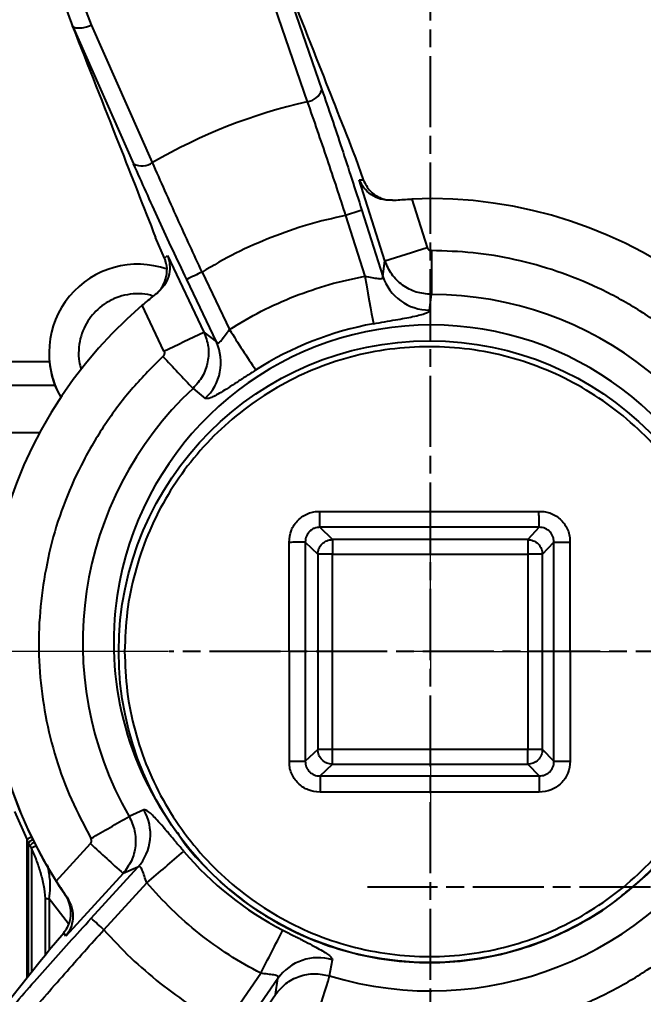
# Model space of a CAD drawing. Header units: millimetres. Extents: x 5659 to 7608, y 3628 to 5007.
# Drawn here: x 6410.4 to 6515.8, y 3950.8 to 4115.5 of the extents above; entities that cross this region are included whole.
import ezdxf

# ---------------------------------------------------------------- set-up
doc = ezdxf.new("R2010")
doc.units = ezdxf.units.MM
doc.linetypes.add('AM_ISO08W050', pattern=[18, 12, -1.5, 3, -1.5])
for name, color, linetype, lineweight in [('10', 7, 'Continuous', 0), ('AM_5', 3, 'Continuous', 25), ('AM_7', 4, 'AM_ISO08W050', 25), ('FORMAT', 7, 'Continuous', 18)]:
    doc.layers.add(name, color=color, linetype=linetype, lineweight=lineweight)
doc.styles.add('SLDTEXTSTYLE1', font='txt.shx', dxfattribs={"width": 0.7, "bigfont": 'gbcbig.shx'})
doc.dimstyles.new('SLDDIMSTYLE12$0', dxfattribs={"dimtxt": 12, "dimasz": 10, "dimexe": 0, "dimexo": 0.0625, "dimgap": 0.875, "dimtad": 1, "dimdec": 1, "dimlfac": 1.8, "dimrnd": 1e-09, "dimzin": 12, "dimdsep": 46, "dimtxsty": 'SLDTEXTSTYLE1', "dimcen": 0.09, "dimdle": 8.16, "dimclrd": 3, "dimclre": 3, "dimadec": 0, "dimazin": 3, "dimtfac": 1, "dimtdec": 1, "dimtofl": 0, "dimtmove": 0, "dimatfit": 3, "dimfxl": 0, "dimfrac": 2, "dimtolj": 1, "dimlwd": 5, "dimlwe": 5, "dimarcsym": 0})
doc.dimstyles.new('SLDDIMSTYLE12$3', dxfattribs={"dimtxt": 12, "dimasz": 10, "dimexe": 0, "dimexo": 0.0625, "dimgap": 0.875, "dimtad": 1, "dimdec": 1, "dimlfac": 1.8, "dimrnd": 1e-09, "dimzin": 12, "dimdsep": 46, "dimtxsty": 'SLDTEXTSTYLE1', "dimcen": 0.09, "dimdle": 8.16, "dimclrd": 3, "dimclre": 3, "dimadec": 0, "dimazin": 3, "dimtfac": 1, "dimtdec": 1, "dimtofl": 0, "dimtmove": 0, "dimatfit": 3, "dimfxl": 0, "dimfrac": 2, "dimtolj": 1, "dimlwd": 5, "dimlwe": 5, "dimarcsym": 0})

# ---------------------------------------------------------------- blocks, each defined once
blk = doc.blocks.new('SW_CENTERMARKSYMBOL_15')
at = {"layer": 'FORMAT', "color": 0}
for p, q in [((0, 2), (0, 5.001)), ((0, 0), (0, 1)), ((-2, 0), (-6.488, 0)), ((0, 0), (-1, 0)), ((0, 0), (0, -1)), ((0, 0), (1, 0)), ((2, 0), (6.2, 0)), ((0, -2), (0, -6.938))]:
    blk.add_line(p, q, dxfattribs=at)
blk = doc.blocks.new('*D69')
at = {"layer": 'AM_5', "color": 3, "lineweight": 5, "transparency": 16777216}
blk.add_line((6479.77, 4148.91), (6479.77, 4184.45), dxfattribs=at)
at = {"layer": 'AM_5', "color": 3, "linetype": 'Continuous', "lineweight": 5, "transparency": 16777216}
for p, q in [((6489.77, 4184.45), (6646.85, 4184.45)), ((6656.85, 4083.01), (6656.85, 4184.45))]:
    blk.add_line(p, q, dxfattribs=at)
at = {"layer": 'AM_5', "color": 3, "transparency": 16777216}
for points in [[(6489.77, 4186.11), (6489.77, 4182.78), (6479.77, 4184.45)], [(6646.85, 4186.11), (6646.85, 4182.78), (6656.85, 4184.45)]]:
    blk.add_solid(points, dxfattribs=at)
at = {"layer": 'Defpoints', "color": 0, "transparency": 16777216}
for p in [(6656.85, 4184.45), (6479.77, 4148.85), (6656.85, 4082.95)]:
    blk.add_point(p, dxfattribs=at)
at = {"layer": 'AM_5', "color": 0, "transparency": 16777216, "insert": (6568.31, 4191.32), "char_height": 12, "attachment_point": 5, "style": 'SLDTEXTSTYLE1'}
blk.add_mtext('\\A1;178', dxfattribs=at)
blk = doc.blocks.new('*D70')
at = {"layer": 'AM_5', "color": 3, "linetype": 'Continuous', "lineweight": 5, "transparency": 16777216}
for p, q in [((6356.85, 4043.24), (6356.85, 4184.45)), ((6469.77, 4184.45), (6366.85, 4184.45))]:
    blk.add_line(p, q, dxfattribs=at)
at = {"layer": 'AM_5', "color": 3, "lineweight": 5, "transparency": 16777216}
blk.add_line((6479.77, 4148.91), (6479.77, 4184.45), dxfattribs=at)
at = {"layer": 'AM_5', "color": 3, "transparency": 16777216}
for points in [[(6366.85, 4186.11), (6366.85, 4182.78), (6356.85, 4184.45)], [(6469.77, 4186.11), (6469.77, 4182.78), (6479.77, 4184.45)]]:
    blk.add_solid(points, dxfattribs=at)
at = {"layer": 'Defpoints', "color": 0, "transparency": 16777216}
for p in [(6356.85, 4184.45), (6479.77, 4148.85), (6356.85, 4043.18)]:
    blk.add_point(p, dxfattribs=at)
at = {"layer": 'AM_5', "color": 0, "transparency": 16777216, "insert": (6418.31, 4191.32), "char_height": 12, "attachment_point": 5, "style": 'SLDTEXTSTYLE1'}
blk.add_mtext('\\A1;123', dxfattribs=at)
blk = doc.blocks.new('*D74')
at = {"layer": 'AM_5', "color": 3, "lineweight": 5, "transparency": 16777216}
blk.add_line((6435.56, 4008.71), (6285.22, 4008.71), dxfattribs=at)
at = {"layer": 'AM_5', "color": 3, "linetype": 'Continuous', "lineweight": 5, "transparency": 16777216}
for p, q in [((6285.22, 3998.71), (6285.22, 3777.09)), ((6414.85, 3767.09), (6285.22, 3767.09))]:
    blk.add_line(p, q, dxfattribs=at)
at = {"layer": 'AM_5', "color": 3, "transparency": 16777216}
for points in [[(6283.56, 3998.71), (6286.89, 3998.71), (6285.22, 4008.71)], [(6283.56, 3777.09), (6286.89, 3777.09), (6285.22, 3767.09)]]:
    blk.add_solid(points, dxfattribs=at)
at = {"layer": 'Defpoints', "color": 0, "transparency": 16777216}
for p in [(6435.62, 4008.71), (6285.22, 3767.09), (6414.92, 3767.09)]:
    blk.add_point(p, dxfattribs=at)
at = {"layer": 'AM_5', "color": 0, "transparency": 16777216, "insert": (6278.35, 3841), "char_height": 12, "attachment_point": 5, "rotation": 90, "style": 'SLDTEXTSTYLE1'}
blk.add_mtext('\\A1;245', dxfattribs=at)
blk = doc.blocks.new('*D62')
at = {"layer": 'AM_5', "color": 3, "linetype": 'Continuous', "lineweight": 5, "transparency": 16777216}
blk.add_line((6643.59, 4161.47), (6609.91, 4135.47), dxfattribs=at)
at = {"layer": 'AM_5', "color": 3, "lineweight": 5, "transparency": 16777216}
for p, q in [((6542.53, 4083.53), (6542.71, 4083.53)), ((6542.62, 4083.44), (6542.62, 4083.62))]:
    blk.add_line(p, q, dxfattribs=at)
at = {"layer": 'AM_5', "color": 3, "transparency": 16777216}
blk.add_solid([(6608.89, 4136.79), (6610.92, 4134.15), (6601.99, 4129.36)], dxfattribs=at)
at = {"layer": 'Defpoints', "color": 0, "transparency": 16777216}
for p in [(6601.99, 4129.36), (6483.25, 4037.71)]:
    blk.add_point(p, dxfattribs=at)
at = {"layer": 'AM_5', "color": 0, "transparency": 16777216, "insert": (6626.5, 4156.97), "char_height": 12, "attachment_point": 5, "rotation": 37.6642, "style": 'SLDTEXTSTYLE1'}
blk.add_mtext('\\A1;%%C345', dxfattribs=at)

msp = doc.modelspace()

# ---------------------------------------------------------------- linework, layer by layer
at = {"color": 7, "linetype": 'Continuous', "lineweight": 25}
for p, q in [((6422.522, 4114.547), (6410.584, 4146.548)), ((6410.383, 4138.407), (6419.381, 4114.204)), ((6453.107, 4127.711), (6461.445, 4103.606)), ((6450.668, 4125.637), (6458.956, 4101.594)), ((6419.32, 4114.399), (6429.649, 4091.078)), ((6432.845, 4091.306), (6422.522, 4114.547)), ((6467.117, 4092.1), (6468.422, 4088.418)), ((6467.755, 4088.383), (6468.422, 4088.418)), ((6472.091, 4074.729), (6467.755, 4088.383)), ((6471.4, 4085.316), (6472.291, 4085.044)), ((6472.291, 4085.044), (6472.296, 4085.045)), ((6472.296, 4085.045), (6473.745, 4084.953)), ((6476.632, 4085.145), (6479.225, 4076.98)), ((6465.436, 4082.372), (6468.692, 4072.119)), ((6468.187, 4083.24), (6471.728, 4072.087)), ((6434.853, 4075.189), (6433.357, 4078.641)), ((6434.853, 4075.189), (6435.385, 4075.628)), ((6435.385, 4075.628), (6441.529, 4062.687)), ((6471.728, 4072.087), (6472.091, 4074.729)), ((6441.212, 4072.828), (6445.825, 4063.109)), ((6434.595, 4070.512), (6434.922, 4071.201)), ((6443.623, 4061.013), (6438.605, 4071.584)), ((6434.591, 4070.509), (6434.595, 4070.512)), ((6479.62, 4066.403), (6479.936, 4069.035)), ((6434.765, 4059.462), (6431.092, 4067.201)), ((6441.529, 4062.687), (6443.623, 4061.013)), ((6415.353, 4059.18), (6415.353, 4059.131)), ((6399.878, 4057.715), (6415.417, 4057.715)), ((6439.675, 4053.172), (6441.729, 4051.473)), ((6333.731, 4045.715), (6413.786, 4045.715)), ((6461.119, 4032.379), (6498.09, 4032.392)), ((6463.23, 4027.649), (6461.119, 4029.716)), ((6498.153, 4029.716), (6461.119, 4029.716)), ((6498.153, 4029.716), (6496.205, 4027.649)), ((6455.972, 3990.19), (6455.937, 4027.163)), ((6458.632, 4027.229), (6460.743, 4025.162)), ((6458.632, 4027.229), (6458.632, 3990.195)), ((6496.205, 4027.649), (6463.23, 4027.649)), ((6498.693, 4025.162), (6500.637, 4027.225)), ((6500.637, 3990.199), (6500.637, 4027.225)), ((6503.299, 4027.219), (6503.375, 3990.194)), ((6460.743, 4025.162), (6460.743, 3992.187)), ((6463.23, 3992.192), (6463.23, 4025.167)), ((6463.23, 4025.167), (6496.205, 4025.167)), ((6496.205, 4025.167), (6496.205, 3992.192)), ((6498.693, 3992.187), (6498.693, 4025.162)), ((6427.126, 4008.848), (6427.126, 4008.84)), ((6460.743, 3992.187), (6458.632, 3990.195)), ((6496.205, 3992.192), (6463.23, 3992.192)), ((6500.637, 3990.199), (6498.693, 3992.187)), ((6461.123, 3987.711), (6463.23, 3989.698)), ((6463.23, 3989.698), (6496.205, 3989.698)), ((6496.205, 3989.698), (6498.149, 3987.711)), ((6461.123, 3987.711), (6498.149, 3987.711)), ((6498.149, 3984.968), (6461.123, 3984.968)), ((6411.665, 3977.048), (6409.583, 3981.708)), ((6431.353, 3981.998), (6428.879, 3980.894)), ((6411.665, 3977.018), (6411.665, 3977.048)), ((6411.674, 3977.015), (6411.665, 3977.048)), ((6412.113, 3975.902), (6411.915, 3976.183)), ((6412.414, 3975.518), (6412.113, 3975.902)), ((6416.57, 3969.96), (6422.342, 3976.286)), ((6422.489, 3963.68), (6430.376, 3972.323)), ((6430.376, 3972.323), (6427.872, 3971.255)), ((6427.872, 3971.255), (6418.218, 3960.677)), ((6424.62, 3961.74), (6431.872, 3969.687)), ((6418.651, 3962.759), (6415.401, 3966.977)), ((6418.169, 3967.538), (6418.393, 3967.231)), ((6418.949, 3965.746), (6418.946, 3965.75)), ((6419.061, 3964.993), (6418.949, 3965.746)), ((6415.388, 3958.346), (6417.831, 3961.207)), ((6418.218, 3960.677), (6417.831, 3961.207)), ((6462.748, 3953.959), (6463.227, 3956.648)), ((6444.998, 3945.534), (6451.109, 3954.389)), ((6454.019, 3953.52), (6447.374, 3943.89)), ((6453.582, 3950.809), (6454.019, 3953.52)), ((6445.449, 3939.022), (6453.582, 3950.809))]:
    msp.add_line(p, q, dxfattribs=at)
at = {"color": 7, "linetype": 'Continuous', "lineweight": 25, "flags": 128}
for points in [[(6479.946, 4076.449), (6479.944, 4075.114), (6479.942, 4073.823), (6479.941, 4072.616), (6479.939, 4071.532), (6479.938, 4070.605), (6479.937, 4069.866), (6479.936, 4069.337), (6479.936, 4069.035)], [(6468.692, 4072.119), (6468.953, 4070.673), (6469.206, 4069.273), (6469.442, 4067.965), (6469.655, 4066.79), (6469.836, 4065.786), (6469.981, 4064.984), (6470.085, 4064.411), (6470.145, 4064.084)], [(6463.23, 4027.649), (6463.23, 4027.561), (6463.23, 4027.392), (6463.23, 4027.149), (6463.23, 4026.839), (6463.23, 4026.473), (6463.23, 4026.063), (6463.23, 4025.623), (6463.23, 4025.167)], [(6496.205, 4027.649), (6496.205, 4027.561), (6496.205, 4027.392), (6496.205, 4027.149), (6496.205, 4026.839), (6496.205, 4026.473), (6496.205, 4026.063), (6496.205, 4025.623), (6496.205, 4025.167)], [(6463.23, 3989.698), (6463.23, 3989.785), (6463.23, 3989.954), (6463.23, 3990.198), (6463.23, 3990.509), (6463.23, 3990.878), (6463.23, 3991.29), (6463.23, 3991.733), (6463.23, 3992.192)], [(6496.205, 3989.698), (6496.205, 3989.785), (6496.205, 3989.954), (6496.205, 3990.198), (6496.205, 3990.509), (6496.205, 3990.878), (6496.205, 3991.29), (6496.205, 3991.733), (6496.205, 3992.192)], [(6461.123, 3987.711), (6461.123, 3987.615), (6461.123, 3987.43), (6461.123, 3987.162), (6461.123, 3986.819), (6461.123, 3986.414), (6461.123, 3985.96), (6461.123, 3985.473), (6461.123, 3984.968)], [(6498.149, 3987.711), (6498.149, 3987.615), (6498.149, 3987.43), (6498.149, 3987.162), (6498.149, 3986.819), (6498.149, 3986.414), (6498.149, 3985.96), (6498.149, 3985.473), (6498.149, 3984.968)], [(6411.665, 3953.69), (6411.665, 3957.282), (6411.665, 3962.334), (6411.665, 3967.323), (6411.665, 3972.227), (6411.665, 3977.018)], [(6411.915, 3954.003), (6411.915, 3956.731), (6411.915, 3961.704), (6411.915, 3966.62), (6411.915, 3971.454), (6411.915, 3976.183)], [(6412.414, 3975.518), (6412.414, 3970.626), (6412.414, 3965.624), (6412.414, 3960.539), (6412.414, 3955.398), (6412.414, 3954.622)], [(6414.746, 3957.561), (6414.746, 3962.117), (6414.746, 3967.05)], [(6415.401, 3966.977), (6415.401, 3962.066), (6415.401, 3958.372)]]:
    msp.add_lwpolyline(points, dxfattribs=at)
at = {"color": 7, "linetype": 'Continuous', "lineweight": 25}
msp.add_circle((6479.626, 4008.715), 52.5, dxfattribs=at)
for centre, radius, start, end in [((6458.562, 4104.627), 3.058, 277.39752, 340.49784), ((6479.852, 4010.283), 93.672, 102.88972, 120.12054), ((6431.061, 4093.802), 3.068, 242.60529, 305.56074), ((6479.852, 4010.215), 75, 10.54851, 92.46086), ((6588.71, 3696.176), 405.394, 107.29542, 107.70302), ((6159.154, 5078.943), 1051.844, 287.308245, 287.715785), ((6430.353, 4059.142), 15, 70.68701, 209.89018), ((6625.138, 3683.946), 430.183, 115.31225, 115.69693), ((6479.589, 4074.68), 8.277, 198.25, 270.21482), ((6479.852, 4010.226), 58.809, 13.09228, 89.91829), ((6479.852, 4010.215), 75, 130.5515, 212.46111), ((6479.852, 4010.289), 54.664, 100.22856, 122.78193), ((6479.852, 4010.306), 53.574, 308.26934, 171.50515), ((5957.859, 5068.389), 1115.963, 295.299462, 295.684155), ((8438.415, 5344.356), 2368.967, 212.741266, 212.938789), ((6436.104, 4057.548), 8.279, 312.79782, 24.74766), ((6430.353, 4059.093), 15, 179.85416, 209.77464), ((7682.974, 5224.377), 1708.073, 223.040922, 223.289717), ((6479.852, 4010.226), 58.809, 133.09211, 209.9183), ((6462.691, 3659.631), 365.536, 89.91553, 90.30529), ((6496.75, 3665.38), 359.787, 89.69056, 90.08686), ((6479.852, 4010.306), 53.574, 171.50512, 216.90515), ((6479.852, 4010.202), 75, 179.85416, 214.67082), ((6462.691, 3626.656), 365.536, 89.91553, 90.30529), ((6496.75, 3632.405), 359.787, 89.69056, 90.08686), ((6502.775, 4385.96), 395.766, 269.69056, 270.08686), ((6424.202, 3977.833), 8.275, 318.25455, 30.22182), ((5744.101, 5159.043), 1362.702, 299.853963, 300.166528), ((6479.852, 4010.226), 58.81, 253.09221, 329.91815), ((6411.268, 3975.958), 1.132, 68.96163, 69.4452), ((7333.038, 4971.834), 1349.252, 227.54871, 227.866183), ((6479.852, 4010.215), 75, 250.55137, 332.45778), ((5330.998, 5273.685), 1706.557, 310.172067, 310.447019), ((6479.852, 4010.289), 54.664, 220.22866, 242.78205), ((6073.446, 3578.018), 520.16, 47.53594, 47.85337), ((3907.588, 5264.484), 2861.092, 332.748286, 332.912361), ((6460.778, 3948.741), 8.278, 72.79245, 144.73438), ((2536.954, 5141.11), 4101.365, 343.070862, 343.174801)]:
    msp.add_arc(centre, radius, start, end, dxfattribs=at)
for points, knots in [([(6479.419, 3839.983), (6481.979, 3840.008), (6485.56, 3840.043), (6490.829, 3840.322), (6495.293, 3840.657), (6500.609, 3841.223), (6506.178, 3841.996), (6511.992, 3843.006), (6517.963, 3844.262), (6524.039, 3845.773), (6530.177, 3847.543), (6536.342, 3849.578), (6542.506, 3851.877), (6548.643, 3854.442), (6554.731, 3857.273), (6560.75, 3860.366), (6566.683, 3863.721), (6572.512, 3867.333), (6578.222, 3871.199), (6583.797, 3875.313), (6589.225, 3879.67), (6594.49, 3884.264), (6599.582, 3889.089), (6604.487, 3894.137), (6609.193, 3899.4), (6613.691, 3904.87), (6617.969, 3910.538), (6622.018, 3916.395), (6625.828, 3922.432), (6629.389, 3928.637), (6632.695, 3935.002), (6635.735, 3941.515), (6638.505, 3948.164), (6640.995, 3954.938), (6643.2, 3961.826), (6645.115, 3968.815), (6646.734, 3975.892), (6648.051, 3983.046), (6649.064, 3990.263), (6649.769, 3997.53), (6650.162, 4004.834), (6650.241, 4012.162), (6650.004, 4019.5), (6649.449, 4026.835), (6648.577, 4034.153), (6647.387, 4041.44), (6645.879, 4048.682), (6644.054, 4055.867), (6641.913, 4062.98), (6639.459, 4070.007), (6636.695, 4076.936), (6633.622, 4083.752), (6630.245, 4090.443), (6626.567, 4096.995), (6622.594, 4103.395), (6618.329, 4109.63), (6613.777, 4115.688), (6608.945, 4121.556), (6603.838, 4127.223), (6598.462, 4132.675), (6593.015, 4137.723), (6587.542, 4142.375), (6582.083, 4146.645), (6576.458, 4150.687), (6570.677, 4154.495), (6564.75, 4158.064), (6558.687, 4161.386), (6552.501, 4164.456), (6546.205, 4167.269), (6539.811, 4169.821), (6533.336, 4172.107), (6526.798, 4174.124), (6520.223, 4175.866), (6513.65, 4177.331), (6507.157, 4178.513), (6500.867, 4179.41), (6495.343, 4179.993), (6490.461, 4180.361), (6485.636, 4180.6), (6479.662, 4180.718), (6474.145, 4180.607), (6468.876, 4180.335), (6464.412, 4179.998), (6459.096, 4179.433), (6453.527, 4178.66), (6447.713, 4177.65), (6441.742, 4176.393), (6435.666, 4174.883), (6429.528, 4173.112), (6423.363, 4171.078), (6417.199, 4168.778), (6411.062, 4166.213), (6404.974, 4163.383), (6398.955, 4160.289), (6393.022, 4156.934), (6387.193, 4153.322), (6381.483, 4149.457), (6375.907, 4145.343), (6370.48, 4140.985), (6365.214, 4136.391), (6360.123, 4131.567), (6355.218, 4126.519), (6350.511, 4121.256), (6346.014, 4115.786), (6341.735, 4110.118), (6337.687, 4104.261), (6333.877, 4098.224), (6330.315, 4092.018), (6327.011, 4085.653), (6323.968, 4079.141), (6321.206, 4072.49), (6318.869, 4066.208), (6317.59, 4062.103), (6317.027, 4060.294)], [0, 0, 0, 0, 0.0102074, 0.014274, 0.021037, 0.0280561, 0.0355867, 0.0434511, 0.0515783, 0.0599113, 0.0684099, 0.0770439, 0.085791, 0.0946336, 0.1035582, 0.112554, 0.1216124, 0.1307262, 0.1398897, 0.1490979, 0.1583469, 0.1676331, 0.1769537, 0.1863062, 0.1956884, 0.2050985, 0.2145348, 0.2239961, 0.233481, 0.2429885, 0.2525178, 0.262068, 0.2716385, 0.2812287, 0.2908382, 0.3004664, 0.3101132, 0.3197782, 0.3294613, 0.3391624, 0.3488814, 0.3586183, 0.3683733, 0.3781464, 0.387938, 0.3977483, 0.4075776, 0.4174265, 0.4272956, 0.4371854, 0.4470968, 0.4570307, 0.4669882, 0.4769704, 0.486979, 0.4970156, 0.5070822, 0.5171812, 0.5273154, 0.5374882, 0.5477037, 0.5569145, 0.5661226, 0.5753266, 0.5845258, 0.5937191, 0.6029052, 0.6120821, 0.6212471, 0.6303962, 0.6395236, 0.6486197, 0.6576679, 0.6666375, 0.6754633, 0.6839789, 0.6919633, 0.6976055, 0.7035012, 0.7112199, 0.7214273, 0.7254939, 0.7322569, 0.739276, 0.7468066, 0.754671, 0.7627982, 0.7711312, 0.7796298, 0.7882638, 0.7970109, 0.8058535, 0.8147781, 0.8237739, 0.8328323, 0.8419461, 0.8511096, 0.8603178, 0.8695668, 0.878853, 0.8881736, 0.8975261, 0.9069083, 0.9163184, 0.9257547, 0.935216, 0.9447009, 0.9542084, 0.9637377, 0.9732879, 0.9828584, 0.9924486, 1, 1, 1, 1]), ([(6480.235, 4160.672), (6482.636, 4160.635), (6485.994, 4160.583), (6490.937, 4160.279), (6495.127, 4159.922), (6500.113, 4159.331), (6505.334, 4158.531), (6510.78, 4157.493), (6516.369, 4156.21), (6522.048, 4154.671), (6527.776, 4152.873), (6533.52, 4150.813), (6539.25, 4148.489), (6544.942, 4145.901), (6550.574, 4143.051), (6556.126, 4139.941), (6561.579, 4136.575), (6566.916, 4132.955), (6572.122, 4129.088), (6577.181, 4124.98), (6582.079, 4120.635), (6586.802, 4116.063), (6591.338, 4111.269), (6595.674, 4106.264), (6599.799, 4101.055), (6603.701, 4095.651), (6607.37, 4090.064), (6610.797, 4084.303), (6613.971, 4078.379), (6616.885, 4072.304), (6619.529, 4066.089), (6621.897, 4059.747), (6623.982, 4053.29), (6625.777, 4046.731), (6627.277, 4040.082), (6628.475, 4033.358), (6629.372, 4026.573), (6629.947, 4019.739), (6630.222, 4013.672), (6630.17, 4009.888), (6630.15, 4008.395)], [0, 0, 0, 0, 0.0302952, 0.0423856, 0.0624901, 0.08336, 0.1057536, 0.1291426, 0.1533151, 0.1781023, 0.2033838, 0.2290707, 0.2550958, 0.2814075, 0.3079654, 0.3347376, 0.3616982, 0.3888263, 0.4161047, 0.4435189, 0.4710571, 0.4987089, 0.526466, 0.5543209, 0.5822674, 0.6103001, 0.6384144, 0.6666062, 0.6948723, 0.7232096, 0.7516156, 0.7800883, 0.8086258, 0.8372268, 0.86589, 0.8946146, 0.9234, 0.9522458, 0.9811519, 1, 1, 1, 1]), ([(6453.195, 4127.527), (6455.786, 4120.933), (6460.413, 4109.158), (6465.069, 4097.312), (6467.117, 4092.1)], [0, 0, 0, 0, 0.5600004, 1, 1, 1, 1]), ([(6419.381, 4114.204), (6419.367, 4114.239), (6419.339, 4114.313), (6419.313, 4114.385), (6419.308, 4114.411), (6419.312, 4114.41), (6419.318, 4114.401), (6419.32, 4114.399)], [0, 0, 0, 0, 0.3325712, 0.6879646, 0.8313814, 0.949784, 1, 1, 1, 1]), ([(6419.32, 4114.399), (6419.434, 4114.292), (6419.608, 4114.128), (6420.073, 4114.042), (6420.632, 4114.027), (6421.373, 4114.143), (6422.039, 4114.353), (6422.384, 4114.488), (6422.487, 4114.532), (6422.522, 4114.547)], [0, 0, 0, 0, 0.2389954, 0.3678324, 0.4996781, 0.7489725, 0.9246805, 0.9739408, 1, 1, 1, 1]), ([(6419.381, 4114.204), (6421.982, 4107.585), (6426.627, 4095.765), (6431.3, 4083.873), (6433.357, 4078.641)], [0, 0, 0, 0, 0.5600002, 1, 1, 1, 1]), ([(6461.445, 4103.606), (6461.998, 4101.998), (6463.104, 4098.779), (6464.798, 4093.709), (6466.501, 4088.518), (6467.624, 4085.003), (6468.187, 4083.24)], [0, 0, 0, 0, 0.2492462, 0.4987214, 0.7485201, 1, 1, 1, 1]), ([(6458.956, 4101.594), (6459.519, 4099.981), (6460.625, 4096.814), (6462.289, 4091.915), (6463.892, 4087.11), (6464.928, 4083.93), (6465.436, 4082.372)], [0, 0, 0, 0, 0.2645644, 0.5194287, 0.7645782, 1, 1, 1, 1]), ([(6438.605, 4071.584), (6437.815, 4073.258), (6436.238, 4076.593), (6433.943, 4081.551), (6431.726, 4086.415), (6430.341, 4089.524), (6429.649, 4091.078)], [0, 0, 0, 0, 0.2514799, 0.5012785, 0.7507527, 1, 1, 1, 1]), ([(6441.212, 4072.828), (6440.521, 4074.313), (6439.11, 4077.345), (6437.006, 4081.953), (6434.882, 4086.671), (6433.533, 4089.742), (6432.845, 4091.306)], [0, 0, 0, 0, 0.2354209, 0.48057, 0.7354347, 1, 1, 1, 1]), ([(6473.355, 4084.934), (6472.655, 4084.96), (6471.255, 4085.01), (6469.662, 4085.877), (6468.443, 4086.998), (6467.984, 4087.921), (6467.755, 4088.383)], [0, 0, 0, 0, 0.2499493, 0.4997481, 0.749457, 1, 1, 1, 1]), ([(6468.422, 4088.418), (6468.761, 4087.74), (6469.346, 4086.57), (6470.605, 4085.663), (6471.275, 4085.371), (6471.4, 4085.316)], [0, 0, 0, 0, 0.5280154, 0.9113192, 1, 1, 1, 1]), ([(6473.355, 4084.934), (6474.19, 4084.999), (6475.259, 4085.083), (6476.385, 4085.134), (6476.632, 4085.145)], [0, 0, 0, 0, 0.7808444, 1, 1, 1, 1]), ([(6435.385, 4075.628), (6435.532, 4075.133), (6435.825, 4074.145), (6435.695, 4072.493), (6435.119, 4070.771), (6434.129, 4069.779), (6433.633, 4069.282)], [0, 0, 0, 0, 0.2505534, 0.5002592, 0.7500542, 1, 1, 1, 1]), ([(6479.225, 4076.98), (6479.257, 4076.906), (6479.319, 4076.758), (6479.492, 4076.588), (6479.706, 4076.471), (6479.866, 4076.456), (6479.946, 4076.449)], [0, 0, 0, 0, 0.25014976, 0.49937147, 0.74925843, 1, 1, 1, 1]), ([(6544.367, 4025.216), (6543.765, 4027.483), (6542.55, 4032.068), (6539.778, 4038.719), (6536.263, 4045.196), (6531.948, 4051.352), (6526.887, 4057.059), (6521.172, 4062.169), (6514.907, 4066.586), (6508.208, 4070.232), (6501.238, 4073.051), (6494.136, 4075.017), (6487.032, 4076.221), (6482.291, 4076.373), (6479.946, 4076.449)], [0, 0, 0, 0, 0.07919299, 0.16015936, 0.24278284, 0.32785451, 0.41364109, 0.49999999, 0.58635361, 0.67214028, 0.75721715, 0.83983537, 0.92080432, 1, 1, 1, 1]), ([(6434.922, 4071.201), (6435.083, 4071.791), (6435.404, 4072.968), (6435.193, 4074.323), (6434.921, 4075.017), (6434.853, 4075.189)], [0, 0, 0, 0, 0.43033155, 0.858978, 1, 1, 1, 1]), ([(6479.936, 4069.035), (6479.069, 4069.117), (6477.336, 4069.28), (6475.01, 4070.524), (6473.113, 4072.348), (6472.431, 4073.935), (6472.091, 4074.729)], [0, 0, 0, 0, 0.2503671, 0.5005248, 0.7501034, 1, 1, 1, 1]), ([(6468.692, 4072.119), (6469.093, 4072.049), (6469.884, 4071.912), (6470.757, 4071.733), (6471.291, 4071.688), (6471.577, 4071.726), (6471.74, 4071.854), (6471.732, 4072.008), (6471.728, 4072.087)], [0, 0, 0, 0, 0.2616178, 0.5161546, 0.6376198, 0.7555299, 0.8740541, 1, 1, 1, 1]), ([(6432.972, 4068.755), (6432.665, 4068.848), (6431.726, 4069.133), (6430.067, 4069.202), (6428.107, 4068.967), (6426.268, 4068.342), (6424.625, 4067.435), (6423.722, 4066.62), (6423.282, 4066.224)], [0, 0, 0, 0, 0.0913222, 0.2798441, 0.468366, 0.6532648, 0.8313182, 1, 1, 1, 1]), ([(6431.092, 4067.201), (6431.771, 4067.771), (6432.64, 4068.501), (6433.455, 4069.142), (6433.633, 4069.282)], [0, 0, 0, 0, 0.78080054, 1, 1, 1, 1]), ([(6433.326, 4069.026), (6433.687, 4069.358), (6434.172, 4069.804), (6434.506, 4070.366), (6434.591, 4070.509)], [0, 0, 0, 0, 0.7449704, 1, 1, 1, 1]), ([(6423.282, 4066.224), (6422.894, 4065.795), (6422.098, 4064.914), (6421.204, 4063.32), (6420.576, 4061.539), (6420.311, 4059.637), (6420.361, 4057.893), (6420.654, 4056.845), (6420.774, 4056.415)], [0, 0, 0, 0, 0.1629563, 0.3344814, 0.5122355, 0.6932761, 0.8743167, 1, 1, 1, 1]), ([(6470.145, 4064.084), (6470.78, 4064.198), (6472.065, 4064.428), (6473.852, 4064.744), (6475.454, 4065.029), (6476.89, 4065.306), (6478.099, 4065.584), (6478.959, 4065.862), (6479.496, 4066.133), (6479.578, 4066.311), (6479.62, 4066.403)], [0, 0, 0, 0, 0.1222892, 0.2475486, 0.3637592, 0.4805658, 0.6189284, 0.7530679, 0.8736947, 1, 1, 1, 1]), ([(6441.529, 4062.687), (6441.819, 4061.878), (6442.402, 4060.257), (6442.264, 4057.634), (6441.413, 4055.132), (6440.255, 4053.826), (6439.675, 4053.172)], [0, 0, 0, 0, 0.248705, 0.4981896, 0.7483774, 1, 1, 1, 1]), ([(6443.623, 4061.013), (6443.674, 4060.953), (6443.774, 4060.835), (6443.98, 4060.852), (6444.217, 4061.02), (6444.577, 4061.417), (6445.094, 4062.143), (6445.579, 4062.784), (6445.825, 4063.109)], [0, 0, 0, 0, 0.1251651, 0.2440023, 0.362149, 0.4834229, 0.7377951, 1, 1, 1, 1]), ([(6434.765, 4059.462), (6434.793, 4059.387), (6434.848, 4059.236), (6434.838, 4058.993), (6434.761, 4058.762), (6434.654, 4058.642), (6434.601, 4058.582)], [0, 0, 0, 0, 0.25014978, 0.49937143, 0.74925837, 1, 1, 1, 1]), ([(6434.601, 4058.582), (6432.866, 4056.851), (6429.382, 4053.377), (6424.918, 4047.45), (6421.079, 4041.07), (6418.007, 4034.288), (6415.663, 4027.248), (6414.781, 4022.407), (6414.342, 4019.997)], [0, 0, 0, 0, 0.1654437, 0.332195, 0.5, 0.6677943, 0.834551, 1, 1, 1, 1]), ([(6450.254, 4056.247), (6449.707, 4055.894), (6448.6, 4055.179), (6447.034, 4054.162), (6445.605, 4053.238), (6444.382, 4052.476), (6443.373, 4051.901), (6442.302, 4051.386), (6441.958, 4051.438), (6441.729, 4051.473)], [0, 0, 0, 0, 0.1235233, 0.2501507, 0.3747805, 0.5002123, 0.6235234, 0.7497125, 1, 1, 1, 1]), ([(6335.903, 4053.715), (6337.277, 4053.715), (6342.356, 4053.715), (6351.083, 4053.715), (6361.973, 4053.715), (6372.581, 4053.715), (6382.914, 4053.715), (6392.941, 4053.715), (6400.295, 4053.715), (6404.158, 4053.715), (6404.906, 4053.715), (6404.906, 4053.715), (6404.906, 4053.715), (6404.906, 4053.715), (6408.721, 4053.715), (6412.536, 4053.715), (6416.35, 4053.715)], [0.53953641, 0.53953641, 0.53953641, 0.53953641, 0.56595073, 0.63717085, 0.70731845, 0.77672255, 0.84532766, 0.91392969, 0.98333386, 1, 1, 1, 1.00000011, 1.00000011, 1.00000011, 1.08499559, 1.08499559, 1.08499559, 1.08499559]), ([(6455.937, 4027.163), (6455.993, 4027.87), (6456.104, 4029.264), (6457.341, 4031.016), (6458.777, 4031.984), (6460.095, 4032.39), (6460.78, 4032.383), (6461.119, 4032.379)], [0, 0, 0, 0, 0.2548061, 0.5030235, 0.7512335, 0.8766037, 1, 1, 1, 1]), ([(6498.153, 4029.716), (6498.152, 4029.78), (6498.15, 4029.911), (6498.137, 4030.504), (6498.12, 4031.187), (6498.104, 4031.827), (6498.095, 4032.198), (6498.09, 4032.392)], [0, 0, 0, 0, 0.2386603, 0.491323, 0.7193143, 0.8531728, 1, 1, 1, 1]), ([(6498.09, 4032.392), (6498.455, 4032.391), (6499.161, 4032.39), (6500.498, 4031.984), (6501.946, 4031.012), (6502.914, 4029.561), (6503.32, 4028.244), (6503.306, 4027.559), (6503.299, 4027.219)], [0, 0, 0, 0, 0.1326034, 0.256109, 0.503904, 0.7516959, 0.877002, 1, 1, 1, 1]), ([(6461.119, 4029.716), (6460.792, 4029.684), (6460.299, 4029.636), (6459.717, 4029.322), (6459.216, 4028.916), (6458.852, 4028.364), (6458.657, 4027.738), (6458.641, 4027.401), (6458.632, 4027.229)], [0, 0, 0, 0, 0.2493138, 0.3761129, 0.5001652, 0.7410461, 0.8682365, 1, 1, 1, 1]), ([(6500.637, 4027.225), (6500.606, 4027.552), (6500.558, 4028.045), (6500.244, 4028.627), (6499.839, 4029.129), (6499.287, 4029.495), (6498.66, 4029.691), (6498.323, 4029.707), (6498.153, 4029.716)], [0, 0, 0, 0, 0.2493268, 0.3762956, 0.5001656, 0.7420044, 0.8689622, 1, 1, 1, 1]), ([(6458.632, 4027.229), (6458.565, 4027.227), (6458.428, 4027.224), (6457.821, 4027.21), (6457.137, 4027.193), (6456.504, 4027.177), (6456.133, 4027.168), (6455.937, 4027.163)], [0, 0, 0, 0, 0.2438999, 0.4992707, 0.7200727, 0.8527413, 1, 1, 1, 1]), ([(6414.342, 4019.997), (6414.058, 4017.563), (6413.487, 4012.676), (6413.671, 4005.258), (6414.627, 3997.874), (6416.434, 3990.651), (6418.972, 3983.678), (6421.288, 3979.338), (6422.442, 3977.176)], [0, 0, 0, 0, 0.1654437, 0.332195, 0.5, 0.6677943, 0.834551, 1, 1, 1, 1]), ([(6309.549, 4011.475), (6309.533, 4010.483), (6309.477, 4007.044), (6309.713, 4001.155), (6310.252, 3993.821), (6311.128, 3986.503), (6312.318, 3979.216), (6313.826, 3971.973), (6315.651, 3964.789), (6317.791, 3957.676), (6320.245, 3950.648), (6323.01, 3943.72), (6326.083, 3936.903), (6329.46, 3930.213), (6333.138, 3923.661), (6337.111, 3917.261), (6341.376, 3911.026), (6345.927, 3904.967), (6350.759, 3899.099), (6355.866, 3893.433), (6361.243, 3887.98), (6366.69, 3882.933), (6372.163, 3878.28), (6377.621, 3874.011), (6383.246, 3869.969), (6389.028, 3866.16), (6394.955, 3862.592), (6401.018, 3859.27), (6407.203, 3856.2), (6413.5, 3853.386), (6419.894, 3850.834), (6426.369, 3848.548), (6432.907, 3846.532), (6439.482, 3844.789), (6446.054, 3843.325), (6452.548, 3842.143), (6458.838, 3841.246), (6464.361, 3840.662), (6469.244, 3840.296), (6474.068, 3840.049), (6477.483, 3840.007), (6479.419, 3839.983)], [0, 0, 0, 0, 0.0110977, 0.0384563, 0.065866, 0.0933273, 0.120841, 0.1484084, 0.1760305, 0.2037091, 0.231446, 0.2592434, 0.2871039, 0.3150305, 0.3430267, 0.3710966, 0.3992451, 0.4274777, 0.4558012, 0.4842235, 0.512754, 0.5414043, 0.5672369, 0.5930617, 0.6188752, 0.6446752, 0.6704587, 0.6962218, 0.7219592, 0.7476632, 0.7733229, 0.7989215, 0.8244321, 0.8498086, 0.8749648, 0.8997175, 0.9236002, 0.9459932, 0.9618174, 0.9783523, 1, 1, 1, 1]), ([(6461.123, 3984.968), (6460.44, 3985.046), (6459.074, 3985.201), (6457.33, 3986.405), (6456.36, 3987.846), (6455.952, 3989.165), (6455.965, 3989.851), (6455.972, 3990.19)], [0, 0, 0, 0, 0.2495155, 0.4993463, 0.7494031, 0.8758585, 1, 1, 1, 1]), ([(6455.972, 3990.19), (6456.292, 3990.19), (6456.952, 3990.19), (6457.808, 3990.192), (6458.433, 3990.193), (6458.568, 3990.195), (6458.632, 3990.195)], [0, 0, 0, 0, 0.2426841, 0.5013251, 0.7592367, 1, 1, 1, 1]), ([(6458.632, 3990.195), (6458.664, 3989.868), (6458.713, 3989.375), (6459.029, 3988.794), (6459.435, 3988.294), (6459.986, 3987.931), (6460.613, 3987.735), (6460.951, 3987.719), (6461.123, 3987.711)], [0, 0, 0, 0, 0.2493016, 0.375853, 0.5001539, 0.7402565, 0.8676627, 1, 1, 1, 1]), ([(6498.149, 3987.711), (6498.476, 3987.743), (6498.969, 3987.791), (6499.55, 3988.107), (6500.051, 3988.512), (6500.416, 3989.064), (6500.612, 3989.691), (6500.629, 3990.028), (6500.637, 3990.199)], [0, 0, 0, 0, 0.2493148, 0.376036, 0.5001542, 0.7412291, 0.8683988, 1, 1, 1, 1]), ([(6503.375, 3990.194), (6503.297, 3989.51), (6503.141, 3988.139), (6501.934, 3986.408), (6500.203, 3985.202), (6498.833, 3985.046), (6498.149, 3984.968)], [0, 0, 0, 0, 0.2498541, 0.5000068, 0.7501542, 1, 1, 1, 1]), ([(6438.117, 3974.985), (6437.697, 3975.482), (6436.848, 3976.489), (6435.951, 3977.554), (6435.382, 3978.229), (6435.048, 3978.623), (6434.424, 3979.356), (6433.627, 3980.267), (6432.805, 3981.129), (6431.93, 3981.926), (6431.583, 3981.969), (6431.353, 3981.998)], [0, 0, 0, 0, 0.1235463, 0.2500747, 0.2792914, 0.3122334, 0.3634887, 0.4998737, 0.6231492, 0.7493974, 1, 1, 1, 1]), ([(6428.879, 3980.894), (6429.242, 3980.103), (6429.967, 3978.52), (6430.053, 3975.884), (6429.422, 3973.33), (6428.389, 3971.947), (6427.872, 3971.255)], [0, 0, 0, 0, 0.250367, 0.5005248, 0.7501034, 1, 1, 1, 1]), ([(6411.665, 3977.048), (6411.731, 3977.089), (6411.862, 3977.169), (6412.123, 3977.308), (6412.324, 3977.409), (6412.427, 3977.455), (6412.442, 3977.462)], [0, 0, 0, 0, 0.3222981, 0.6435165, 0.9486834, 1, 1, 1, 1]), ([(6411.915, 3976.183), (6411.901, 3976.225), (6411.87, 3976.32), (6411.786, 3976.604), (6411.722, 3976.84), (6411.674, 3977.015)], [0, 0, 0, 0, 0.1694804, 0.3880482, 1, 1, 1, 1]), ([(6411.915, 3976.183), (6411.935, 3976.279), (6411.976, 3976.472), (6412.177, 3976.74), (6412.438, 3976.933), (6412.636, 3977.036), (6412.734, 3977.053), (6412.737, 3977.054)], [0, 0, 0, 0, 0.2608226, 0.5230424, 0.7711913, 0.9942166, 1, 1, 1, 1]), ([(6422.342, 3976.286), (6422.391, 3976.35), (6422.488, 3976.478), (6422.549, 3976.713), (6422.542, 3976.957), (6422.475, 3977.103), (6422.442, 3977.176)], [0, 0, 0, 0, 0.25014976, 0.49937147, 0.74925843, 1, 1, 1, 1]), ([(6437.035, 3978.153), (6437.343, 3977.681), (6438.902, 3975.289), (6442.434, 3971.503), (6447.565, 3966.929), (6453.304, 3963.112), (6459.477, 3960.063), (6465.999, 3957.85), (6472.754, 3956.506), (6479.626, 3956.056), (6486.499, 3956.506), (6493.251, 3957.852), (6499.782, 3960.055), (6505.923, 3963.143), (6510.361, 3965.923), (6512.528, 3967.871), (6512.992, 3968.288)], [0, 0, 0, 0, 0.019687, 0.0995672, 0.1794473, 0.2593274, 0.3392075, 0.4190876, 0.4989678, 0.5788479, 0.658728, 0.7386081, 0.8184882, 0.8983683, 0.9782485, 1, 1, 1, 1]), ([(6460.588, 3946.839), (6462.852, 3946.226), (6467.431, 3944.986), (6474.576, 3944.062), (6481.943, 3943.867), (6489.432, 3944.526), (6496.904, 3946.056), (6504.187, 3948.449), (6511.145, 3951.667), (6517.653, 3955.645), (6523.579, 3960.272), (6528.833, 3965.44), (6533.427, 3970.99), (6535.93, 3975.02), (6537.167, 3977.012)], [0, 0, 0, 0, 0.079193, 0.1601594, 0.2427828, 0.3278545, 0.4136411, 0.5, 0.5863536, 0.6721403, 0.7572171, 0.8398354, 0.9208043, 1, 1, 1, 1]), ([(6412.864, 3976.49), (6412.831, 3976.476), (6412.702, 3976.421), (6412.486, 3976.285), (6412.247, 3976.094), (6412.158, 3975.966), (6412.113, 3975.902)], [0, 0, 0, 0, 0.0960601, 0.387253, 0.6940749, 1, 1, 1, 1]), ([(6413.2, 3975.92), (6413.173, 3975.908), (6413.061, 3975.859), (6412.855, 3975.759), (6412.605, 3975.63), (6412.478, 3975.555), (6412.414, 3975.518)], [0, 0, 0, 0, 0.0910511, 0.3846369, 0.6920356, 1, 1, 1, 1]), ([(6414.746, 3967.05), (6414.682, 3967.765), (6414.551, 3969.21), (6413.965, 3971.354), (6413.291, 3973.476), (6412.706, 3974.838), (6412.414, 3975.518)], [0, 0, 0, 0, 0.2460614, 0.4971042, 0.7491953, 1, 1, 1, 1]), ([(6415.401, 3966.977), (6415.48, 3967.596), (6415.66, 3969.012), (6415.47, 3970.619), (6415.324, 3971.609), (6415.291, 3971.813), (6415.281, 3971.87), (6415.242, 3972.103), (6415.197, 3972.365), (6415.133, 3972.62), (6415.123, 3972.663)], [0, 0, 0, 0, 0.32889461, 0.75252794, 0.83190616, 0.85305145, 0.86080138, 0.86184105, 0.97703581, 1, 1, 1, 1]), ([(6431.872, 3969.687), (6431.732, 3970.069), (6431.456, 3970.822), (6431.173, 3971.666), (6430.944, 3972.149), (6430.767, 3972.377), (6430.574, 3972.452), (6430.443, 3972.367), (6430.376, 3972.323)], [0, 0, 0, 0, 0.2616178, 0.5161546, 0.6376198, 0.7555299, 0.8740541, 1, 1, 1, 1]), ([(6418.393, 3967.231), (6417.918, 3967.92), (6417.311, 3968.803), (6416.703, 3969.752), (6416.57, 3969.96)], [0, 0, 0, 0, 0.7808488, 1, 1, 1, 1]), ([(6545.36, 3969.13), (6544.37, 3967.67), (6542.37, 3964.72), (6538.98, 3960.579), (6534.726, 3956.035), (6529.478, 3951.35), (6523.198, 3946.804), (6516.562, 3942.949), (6509.622, 3939.804), (6502.426, 3937.305), (6497.456, 3936.245), (6494.967, 3935.714)], [0, 0, 0, 0, 0.0810679, 0.1637641, 0.2484006, 0.3731554, 0.4979796, 0.6226942, 0.7483588, 0.8739858, 1, 1, 1, 1]), ([(6418.946, 3965.75), (6418.807, 3966.22), (6418.619, 3966.851), (6418.261, 3967.398), (6418.169, 3967.538)], [0, 0, 0, 0, 0.744992, 1, 1, 1, 1]), ([(6418.393, 3967.231), (6418.722, 3966.613), (6419.379, 3965.378), (6419.428, 3963.569), (6419.071, 3961.959), (6418.503, 3961.105), (6418.218, 3960.677)], [0, 0, 0, 0, 0.2499493, 0.4997481, 0.749457, 1, 1, 1, 1]), ([(6624.149, 3968.255), (6623.848, 3967.193), (6622.912, 3963.889), (6621.005, 3958.437), (6618.447, 3951.91), (6615.562, 3945.498), (6612.377, 3939.21), (6608.889, 3933.062), (6605.104, 3927.066), (6601.027, 3921.237), (6596.664, 3915.588), (6592.02, 3910.132), (6587.101, 3904.883), (6582.092, 3900.026), (6577.037, 3895.555), (6571.979, 3891.456), (6566.751, 3887.583), (6561.364, 3883.941), (6555.828, 3880.538), (6550.155, 3877.379), (6544.358, 3874.472), (6538.45, 3871.822), (6532.447, 3869.433), (6526.364, 3867.31), (6520.224, 3865.458), (6514.057, 3863.88), (6507.913, 3862.581), (6501.904, 3861.569), (6496.337, 3860.858), (6491.492, 3860.412), (6487.022, 3860.135), (6483.117, 3859.997), (6480.518, 3859.987), (6479.47, 3859.983)], [0, 0, 0, 0, 0.0170783, 0.0531439, 0.089298, 0.1255445, 0.1618882, 0.1983346, 0.2348901, 0.2715626, 0.3083611, 0.3452967, 0.3823824, 0.4196345, 0.4532144, 0.4867833, 0.5203362, 0.5538698, 0.5873798, 0.6208602, 0.654303, 0.6876965, 0.7210233, 0.7542563, 0.7873511, 0.8202281, 0.8527303, 0.8844984, 0.9144909, 0.939551, 0.9597807, 0.9837802, 1, 1, 1, 1]), ([(6408.231, 3947.673), (6409.346, 3948.954), (6411.577, 3951.517), (6415.119, 3955.515), (6418.761, 3959.582), (6421.244, 3962.311), (6422.489, 3963.68)], [0, 0, 0, 0, 0.2492462, 0.4987214, 0.7485201, 1, 1, 1, 1]), ([(6417.831, 3961.207), (6418.261, 3961.838), (6419.017, 3962.946), (6419.048, 3964.377), (6419.061, 3964.993)], [0, 0, 0, 0, 0.5693211, 1, 1, 1, 1]), ([(6411.222, 3946.531), (6412.336, 3947.823), (6414.523, 3950.361), (6417.932, 3954.246), (6421.29, 3958.035), (6423.525, 3960.522), (6424.62, 3961.74)], [0, 0, 0, 0, 0.2645644, 0.5194287, 0.7645782, 1, 1, 1, 1]), ([(6454.85, 3961.678), (6455.429, 3961.381), (6456.602, 3960.779), (6458.264, 3959.929), (6459.777, 3959.15), (6461.046, 3958.467), (6462.046, 3957.876), (6463.023, 3957.199), (6463.146, 3956.868), (6463.227, 3956.648)], [0, 0, 0, 0, 0.12352326, 0.25015071, 0.37478047, 0.50021232, 0.62352336, 0.74971254, 1, 1, 1, 1]), ([(6391.659, 3928.602), (6396.076, 3934.138), (6403.962, 3944.023), (6411.896, 3953.97), (6415.388, 3958.346)], [0, 0, 0, 0, 0.5600004, 1, 1, 1, 1]), ([(6454.019, 3953.52), (6454.047, 3953.595), (6454.099, 3953.742), (6453.982, 3953.914), (6453.72, 3954.036), (6453.197, 3954.152), (6452.31, 3954.238), (6451.513, 3954.338), (6451.109, 3954.389)], [0, 0, 0, 0, 0.1251651, 0.2440023, 0.362149, 0.4834229, 0.7377951, 1, 1, 1, 1]), ([(6453.582, 3950.809), (6454.137, 3951.465), (6455.249, 3952.779), (6457.589, 3953.97), (6460.181, 3954.485), (6461.891, 3954.134), (6462.748, 3953.959)], [0, 0, 0, 0, 0.248705, 0.4981896, 0.7483774, 1, 1, 1, 1])]:
    msp.add_open_spline(points, degree=3, knots=knots, dxfattribs=at)
for points in [[(6465.436, 4082.372), (6463.305, 4081.897), (6459.044, 4080.946), (6454.947, 4079.436), (6452.898, 4078.681)], [(6452.898, 4078.681), (6450.885, 4077.836), (6446.859, 4076.146), (6443.095, 4073.934), (6441.212, 4072.828)], [(6456.814, 4068.743), (6458.752, 4069.452), (6462.628, 4070.87), (6466.671, 4071.703), (6468.692, 4072.119)], [(6445.825, 4063.109), (6447.587, 4064.183), (6451.111, 4066.333), (6454.913, 4067.939), (6456.814, 4068.743)], [(6531.126, 4008.717), (6531.041, 4010.964), (6530.871, 4015.458), (6529.503, 4022.084), (6527.345, 4028.481), (6524.353, 4034.54), (6520.601, 4040.158), (6516.146, 4045.237), (6511.067, 4049.691), (6505.45, 4053.445), (6499.391, 4056.433), (6492.993, 4058.604), (6486.367, 4059.922), (6479.626, 4060.364), (6472.885, 4059.922), (6466.259, 4058.604), (6459.861, 4056.433), (6453.802, 4053.445), (6448.185, 4049.691), (6443.106, 4045.237), (6438.651, 4040.158), (6434.899, 4034.54), (6431.907, 4028.481), (6429.749, 4022.084), (6428.381, 4015.458), (6428.211, 4010.964), (6428.126, 4008.717)], [(6461.119, 4029.716), (6461.119, 4029.784), (6461.119, 4029.92), (6461.119, 4030.545), (6461.119, 4031.389), (6461.119, 4032.049), (6461.119, 4032.379)], [(6460.743, 4025.162), (6460.783, 4025.486), (6460.864, 4026.133), (6461.44, 4026.951), (6462.259, 4027.528), (6462.906, 4027.608), (6463.23, 4027.649)], [(6496.205, 4027.649), (6496.529, 4027.608), (6497.177, 4027.528), (6497.996, 4026.952), (6498.573, 4026.133), (6498.653, 4025.486), (6498.693, 4025.162)], [(6500.637, 4027.225), (6500.704, 4027.224), (6500.837, 4027.223), (6501.461, 4027.221), (6502.306, 4027.22), (6502.968, 4027.22), (6503.299, 4027.219)], [(6428.126, 4008.717), (6428.211, 4006.47), (6428.381, 4001.975), (6429.749, 3995.35), (6431.907, 3988.952), (6434.899, 3982.893), (6438.651, 3977.276), (6443.106, 3972.197), (6448.185, 3967.742), (6453.802, 3963.989), (6459.861, 3961.001), (6466.259, 3958.829), (6472.885, 3957.511), (6479.626, 3957.07), (6486.367, 3957.511), (6492.993, 3958.829), (6499.391, 3961.001), (6505.45, 3963.989), (6511.067, 3967.742), (6516.146, 3972.197), (6520.601, 3977.276), (6524.353, 3982.893), (6527.345, 3988.952), (6529.503, 3995.35), (6530.871, 4001.975), (6531.041, 4006.47), (6531.126, 4008.717)], [(6463.23, 3989.698), (6462.906, 3989.739), (6462.258, 3989.819), (6461.44, 3990.396), (6460.863, 3991.215), (6460.783, 3991.863), (6460.743, 3992.187)], [(6498.693, 3992.187), (6498.653, 3991.863), (6498.573, 3991.214), (6497.997, 3990.395), (6497.177, 3989.818), (6496.529, 3989.738), (6496.205, 3989.698)], [(6440.735, 3961.088), (6439.152, 3962.412), (6435.985, 3965.06), (6433.243, 3968.145), (6431.872, 3969.687)], [(6414.746, 3967.05), (6414.842, 3967.03), (6415.033, 3966.991), (6415.278, 3966.982), (6415.401, 3966.977)], [(6424.62, 3961.74), (6426.098, 3960.133), (6429.052, 3956.917), (6432.408, 3954.124), (6434.086, 3952.728)], [(6451.109, 3954.389), (6449.297, 3955.377), (6445.674, 3957.355), (6442.381, 3959.844), (6440.735, 3961.088)], [(6434.086, 3952.728), (6435.825, 3951.407), (6439.301, 3948.766), (6443.099, 3946.611), (6444.998, 3945.534)]]:
    msp.add_open_spline(points, degree=3, dxfattribs=at)
at = {"layer": 'AM_7'}
for p, q in [((6479.774, 3791.3), (6479.774, 4148.848)), ((6526.461, 4008.715), (6435.624, 4008.715)), ((6678.952, 3968.948), (6469.128, 3968.948))]:
    msp.add_line(p, q, dxfattribs=at)

# ---------------------------------------------------------------- block references
at = {"layer": '10', "xscale": 5, "yscale": 5, "zscale": 5}
msp.add_blockref('SW_CENTERMARKSYMBOL_15', (6479.774, 4008.715), dxfattribs=at)

# ---------------------------------------------------------------- dimensions: what is measured, and where the dimension line sits
at = {"layer": 'AM_5'}
for base, p2, text, picture, middle in [((6356.851, 4184.448), (6356.851, 4043.181), '123', '*D70', (6418.313, 4184.448)), ((6656.851, 4184.448), (6656.851, 4082.949), '178', '*D69', (6568.313, 4184.448))]:
    dim = msp.add_linear_dim(base=base, p1=(6479.774, 4148.848), p2=p2, text=text, dimstyle='SLDDIMSTYLE12$0', override={"dimlfac": 1}, dxfattribs=at)
    dim.commit()
    dim.dimension.update_dxf_attribs({"geometry": picture, "text_midpoint": middle, "dimtype": 160})
dim = msp.add_diameter_dim_2p(p1=(6483.249, 4037.705), p2=(6601.99, 4129.36), text='%%C345', dimstyle='SLDDIMSTYLE12$3', override={"dimlfac": 1, "dimpost": ''}, dxfattribs=at)
dim.commit()
dim.dimension.update_dxf_attribs({"geometry": '*D62', "text_midpoint": (6626.504, 4156.967)})
dim = msp.add_linear_dim(base=(6285.223, 3767.089), p1=(6435.624, 4008.715), p2=(6414.917, 3767.089), angle=90, text='245', dimstyle='SLDDIMSTYLE12$0', override={"dimlfac": 1}, dxfattribs=at)
dim.commit()
dim.dimension.update_dxf_attribs({"geometry": '*D74', "text_midpoint": (6285.223, 3841.002), "dimtype": 160})

doc.saveas('drawing.dxf')
